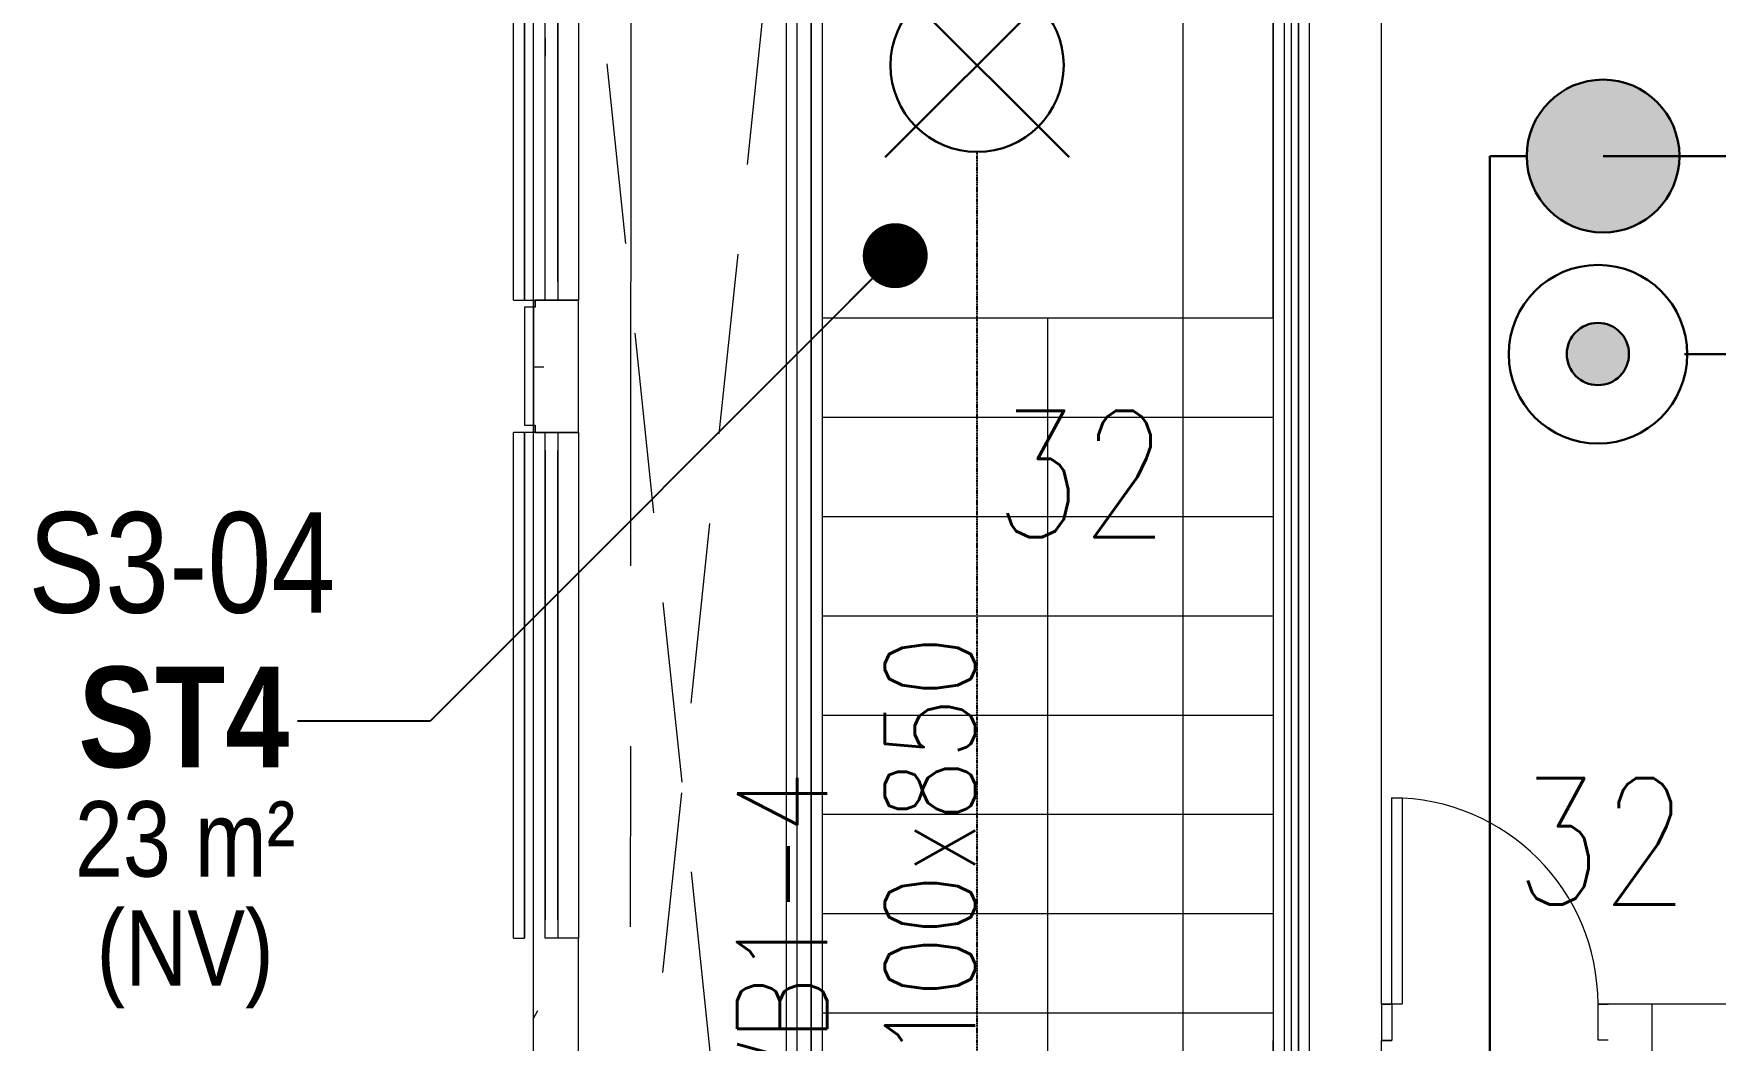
# Model space of a CAD drawing. Header units: millimetres. Extents: x -47219 to 440296, y -79832 to 7189.
# Drawn here: x -9203 to -4543, y -50125 to -47337 of the extents above; entities that cross this region are included whole.
import ezdxf

# ---------------------------------------------------------------- set-up
doc = ezdxf.new("R2010")
doc.units = ezdxf.units.MM
for name, pattern in [('BLK_2 - 3RD STOREY  LOWER ROOF PLAN-archi clean_25 SEPT 2024$0$1599_DB_A_BLK2_HQ_R21-3RD STOREY 230517$0$IDA - Hidden 2-1', [750, 500, -250]), ('BLK_2 - 3RD STOREY  LOWER ROOF PLAN-archi clean_25 SEPT 2024$0$IDA - Grid Line', [3500, 2000, -500, 500, -500]), ('BLK_2 - 3RD STOREY  LOWER ROOF PLAN-archi clean_25 SEPT 2024$0$IDA - Hidden 2-1', [750, 500, -250]), ('HIDDEN2', [4.7625, 3.175, -1.5875])]:
    doc.linetypes.add(name, pattern=pattern)
for name, color, linetype, lineweight in [('BLK_2 - 3RD STOREY  LOWER ROOF PLAN-archi clean_25 SEPT 2024$0$1599_DB_A_BLK2_HQ_R21-3RD STOREY 230517$0$A-_DETA----_ED-4', 8, 'BLK_2 - 3RD STOREY  LOWER ROOF PLAN-archi clean_25 SEPT 2024$0$1599_DB_A_BLK2_HQ_R21-3RD STOREY 230517$0$IDA - Hidden 2-1', 9), ('BLK_2 - 3RD STOREY  LOWER ROOF PLAN-archi clean_25 SEPT 2024$0$1599_DB_A_BLK2_HQ_R21-3RD STOREY 230517$0$A-_DOOR----_E', 8, 'Continuous', 9), ('BLK_2 - 3RD STOREY  LOWER ROOF PLAN-archi clean_25 SEPT 2024$0$1599_DB_A_BLK2_HQ_R21-3RD STOREY 230517$0$A-_GENM----_M', 8, 'Continuous', 9), ('BLK_2 - 3RD STOREY  LOWER ROOF PLAN-archi clean_25 SEPT 2024$0$1599_DB_A_BLK2_HQ_R21-3RD STOREY 230517$0$A-_HANR----_E3', 8, 'Continuous', 9), ('BLK_2 - 3RD STOREY  LOWER ROOF PLAN-archi clean_25 SEPT 2024$0$1599_DB_A_BLK2_HQ_R21-3RD STOREY 230517$0$A-_HANR----_E6', 8, 'Continuous', 9), ('BLK_2 - 3RD STOREY  LOWER ROOF PLAN-archi clean_25 SEPT 2024$0$1599_DB_A_BLK2_HQ_R21-3RD STOREY 230517$0$A-_WALL----_H-1', 8, 'Continuous', 9), ('BLK_2 - 3RD STOREY  LOWER ROOF PLAN-archi clean_25 SEPT 2024$0$1599_DB_A_BLK2_HQ_R21-3RD STOREY 230517$0$A-_WIND----_E', 8, 'Continuous', 9), ('BLK_2 - 3RD STOREY  LOWER ROOF PLAN-archi clean_25 SEPT 2024$0$1599_DB_A_BLK2_HQ_R21-3RD STOREY 230517$0$S-_COLN----_E', 8, 'Continuous', 9), ('BLK_2 - 3RD STOREY  LOWER ROOF PLAN-archi clean_25 SEPT 2024$0$A-_DETA----_ED-3', 8, 'BLK_2 - 3RD STOREY  LOWER ROOF PLAN-archi clean_25 SEPT 2024$0$IDA - Hidden 2-1', 9), ('BLK_2 - 3RD STOREY  LOWER ROOF PLAN-archi clean_25 SEPT 2024$0$A-_GENM----_M', 8, 'Continuous', 9), ('BLK_2 - 3RD STOREY  LOWER ROOF PLAN-archi clean_25 SEPT 2024$0$A-_HANR----_E3', 8, 'Continuous', 9), ('BLK_2 - 3RD STOREY  LOWER ROOF PLAN-archi clean_25 SEPT 2024$0$A-_HANR----_E6', 8, 'Continuous', 9), ('BLK_2 - 3RD STOREY  LOWER ROOF PLAN-archi clean_25 SEPT 2024$0$A-_WALL----_E', 8, 'Continuous', 9), ('BLK_2 - 3RD STOREY  LOWER ROOF PLAN-archi clean_25 SEPT 2024$0$A-_WIND----_E', 8, 'Continuous', 9), ('BLK_2 - 3RD STOREY  LOWER ROOF PLAN-archi clean_25 SEPT 2024$0$S-_ANOTGRID_E-1', 8, 'BLK_2 - 3RD STOREY  LOWER ROOF PLAN-archi clean_25 SEPT 2024$0$IDA - Grid Line', 9), ('M-_SPRKPICO_E-', 1, 'Continuous', 30), ('M-_SPRKPIEX_E-', 1, 'Continuous', 30), ('NW_BEAM AND COLUMN', 134, 'Continuous', 5), ('S-_LINE----_N-', 140, 'Continuous', 18), ('S-TEXT', 140, 'Continuous', 18)]:
    doc.layers.add(name, color=color, linetype=linetype, lineweight=lineweight)
for name, color, linetype in [('M-_FIRESPRK_T-', 7, 'Continuous'), ('M-_SPRKBEAM_E-', 12, 'HIDDEN2'), ('ROOMNAME', 7, 'Continuous')]:
    doc.layers.add(name, color=color, linetype=linetype)
doc.styles.add('BLK_2 - 3RD STOREY  LOWER ROOF PLAN_12 JUNE 2024$0$Arial Narrow_1', font='ARIALN.TTF', dxfattribs={"height": 500})
doc.styles.add('BLK_2 - 3RD STOREY  LOWER ROOF PLAN_12 JUNE 2024$0$Arial Narrow_2', font='ARIALN.TTF', dxfattribs={"height": 375})
doc.styles.add('BLK_2 - 3RD STOREY  LOWER ROOF PLAN_12 JUNE 2024$0$Arial Narrow_B_1', font='ARIALNB.TTF', dxfattribs={"height": 500})
doc.styles.add('RomanS_5', font='romans__.ttf', dxfattribs={"width": 0.8, "height": 250})
doc.styles.add('Simplex', font='SIMPLEX.shx', dxfattribs={"width": 0.8, "height": 2.5})
doc.styles.get("Standard").update_dxf_attribs({"font": 'arial.ttf'})
doc.dimstyles.new('ROOM', dxfattribs={"dimscale": 1000, "dimtxt": 0.18, "dimasz": 0.18, "dimexe": 0.18, "dimexo": 0.0625, "dimgap": 0.09, "dimtad": 0, "dimtih": 1, "dimtoh": 1, "dimdec": 0, "dimzin": 0, "dimdsep": 46, "dimtxsty": 'Standard', "dimblk": 'OBLIQUE', "dimcen": 0.09, "dimadec": 0, "dimazin": 0, "dimtfac": 1, "dimtdec": 0, "dimtofl": 0, "dimtmove": 0, "dimatfit": 3, "dimldrblk": 'DOT', "dimfxl": 1, "dimtolj": 1, "dimtzin": 0, "dimarcsym": 0})
pattern_1 = [(0, (-131307.08, -42727.71), (1016, 254), [83.82, -678.18, 83.82, -678.18, -4064]), (0, (-131307.08, -42727.71), (1016, 254), [-1524, 83.82, -1440.18, 83.82, -678.18, -1778]), (0, (-131307.08, -42727.71), (1016, 254), [-3810, 83.82, -424.18, 83.82, -1186.18]), (120, (-130926.08, -42600.71), (-727.9705, 752.8818), [83.82, -678.18, 83.82, -678.18, -4064]), (120, (-130926.08, -42600.71), (-727.9705, 752.8818), [-1524, 83.82, -1440.18, 83.82, -678.18, -1778]), (120, (-130926.08, -42600.71), (-727.9705, 752.8818), [-3810, 83.82, -424.18, 83.82, -1186.18]), (240, (-130799.08, -42092.71), (-288.0295, -1006.8818), [83.82, -678.18, 83.82, -678.18, -4064]), (240, (-130799.08, -42092.71), (-288.0295, -1006.8818), [-1524, 83.82, -1440.18, 83.82, -678.18, -1778]), (240, (-130799.08, -42092.71), (-288.0295, -1006.8818), [-3810, 83.82, -424.18, 83.82, -1186.18])]

# ---------------------------------------------------------------- blocks, each defined once
blk = doc.blocks.new('3rd Structure')
at = {"layer": 'NW_BEAM AND COLUMN', "color": 8}
for p, q in [((-36250, -79450), (-36250, 250)), ((-36250, -79450), (-36250, 250)), ((-34450, 250), (-34450, -79450)), ((-34150, 250), (-34150, -79450))]:
    blk.add_line(p, q, dxfattribs=at)
at = {"layer": 'S-TEXT', "color": 8, "insert": (-35685.8, -54089.1), "char_height": 250, "width": 2959.115, "attachment_point": 2, "rotation": 90, "line_spacing_factor": 0.983083, "style": 'RomanS_5'}
blk.add_mtext('2-4VB1-4\\P1800/2100x850', dxfattribs=at)
blk = doc.blocks.new('Under B spk')
for p, q in [((318.2, -318.2), (-318.2, 318.2)), ((318.2, 318.2), (-318.2, -318.2))]:
    blk.add_line(p, q)
blk.add_circle((0, 0), 300)
blk = doc.blocks.new('_Dot')
at = {"color": 0, "linetype": 'ByBlock', "lineweight": -2}
blk.add_line((-0.5, 0), (-1, 0), dxfattribs=at)
at = {"color": 0, "linetype": 'ByBlock', "const_width": 0.5}
blk.add_lwpolyline([(-0.25, 0, 1), (0.25, 0, 1)], format="xyb", close=True, dxfattribs=at)
blk = doc.blocks.new('_Oblique')
at = {"color": 0, "linetype": 'ByBlock', "lineweight": -2}
blk.add_line((-0.5, -0.5), (0.5, 0.5), dxfattribs=at)
blk = doc.blocks.new('fire0102')
h = blk.add_hatch(color=256)
h.dxf.hatch_style = 1
h.paths.add_polyline_path([(-105.8, 0, 1), (105.8, 0, 1)])
at = {"color": 0, "linetype": 'Continuous'}
blk.add_circle((0, 0), 105.8, dxfattribs=at)
blk = doc.blocks.new('ROYAL')
at = {"ltscale": 0.1}
h = blk.add_hatch(color=1, dxfattribs=at)
h.dxf.hatch_style = 1
h.paths.add_polyline_path([(16.96, 0.11, 1), (-17.09, 0.11, 1)])
at = {"layer": 'M-_SPRKPIEX_E-', "ltscale": 0.1}
for centre, radius in [((0, 0), 48.84), ((-0.07, 0.11), 17.02)]:
    blk.add_circle(centre, radius, dxfattribs=at)
blk = doc.blocks.new('BLK_2 - 3RD STOREY  LOWER ROOF PLAN-archi clean_25 SEPT 2024$0$1599_DB_A_BLK2_HQ_R21-3RD STOREY 230517$0$IDA - 2D Void - Line Type_IDA - Hidden 2-1-3668422-LINKVIEW_BLK2_3RD STOREY')
at = {"layer": 'BLK_2 - 3RD STOREY  LOWER ROOF PLAN-archi clean_25 SEPT 2024$0$1599_DB_A_BLK2_HQ_R21-3RD STOREY 230517$0$A-_DETA----_ED-4'}
for p, q in [((5500, -575), (0, 0)), ((0, -575), (5500, 0))]:
    blk.add_line(p, q, dxfattribs=at)
blk = doc.blocks.new('BLK_2 - 3RD STOREY  LOWER ROOF PLAN-archi clean_25 SEPT 2024$0$1599_DB_A_BLK2_HQ_R21-3RD STOREY 230517$0$Top Rail Type - Top Rail_Internal_-V19-LINKVIEW_BLK2_3RD STOREY')
at = {"layer": 'BLK_2 - 3RD STOREY  LOWER ROOF PLAN-archi clean_25 SEPT 2024$0$1599_DB_A_BLK2_HQ_R21-3RD STOREY 230517$0$A-_HANR----_E6'}
for p, q in [((-5749.3, -46874.7), (-5749.3, -47849.7)), ((-5709.3, -46874.7), (-5709.3, -47849.7)), ((-5749.3, -47849.7), (-5749.3, -51974.7)), ((-5709.3, -47849.7), (-5709.3, -51974.7))]:
    blk.add_line(p, q, dxfattribs=at)
blk = doc.blocks.new('BLK_2 - 3RD STOREY  LOWER ROOF PLAN-archi clean_25 SEPT 2024$0$1599_DB_A_BLK2_HQ_R21-3RD STOREY 230517$0$Top Rail Type - Top Rail_Internal_-3698194-LINKVIEW_BLK2_3RD STOREY')
at = {"layer": 'BLK_2 - 3RD STOREY  LOWER ROOF PLAN-archi clean_25 SEPT 2024$0$1599_DB_A_BLK2_HQ_R21-3RD STOREY 230517$0$A-_HANR----_E6'}
for p, q in [((-5749.3, -46880.5), (-5749.3, -47850.1)), ((-5709.3, -47850.1), (-5709.3, -46880.5)), ((-5749.3, -47855.5), (-5749.3, -48210.4)), ((-5709.3, -48210.4), (-5709.3, -47855.5)), ((-5749.3, -48210.4), (-5749.3, -51974.7)), ((-5709.3, -51974.7), (-5709.3, -48210.4))]:
    blk.add_line(p, q, dxfattribs=at)
blk = doc.blocks.new('BLK_2 - 3RD STOREY  LOWER ROOF PLAN-archi clean_25 SEPT 2024$0$1599_DB_A_BLK2_HQ_R21-3RD STOREY 230517$0$Railing - Railing-3698191-LINKVIEW_BLK2_3RD STOREY')
at = {"layer": 'BLK_2 - 3RD STOREY  LOWER ROOF PLAN-archi clean_25 SEPT 2024$0$1599_DB_A_BLK2_HQ_R21-3RD STOREY 230517$0$A-_HANR----_E3'}
for p, q in [((-5779.3, -46874.7), (-5779.3, -47849.7)), ((-5779.3, -47849.7), (-5779.3, -48199.7)), ((-5779.3, -48199.7), (-5779.3, -51974.7))]:
    blk.add_line(p, q, dxfattribs=at)
blk = doc.blocks.new('BLK_2 - 3RD STOREY  LOWER ROOF PLAN-archi clean_25 SEPT 2024$0$1599_DB_A_BLK2_HQ_R21-3RD STOREY 230517$0$Top Rail Type - Top Rail_Internal_-V13-LINKVIEW_BLK2_3RD STOREY')
at = {"layer": 'BLK_2 - 3RD STOREY  LOWER ROOF PLAN-archi clean_25 SEPT 2024$0$1599_DB_A_BLK2_HQ_R21-3RD STOREY 230517$0$A-_HANR----_E6'}
for p, q in [((-7099.3, -46874.7), (-7099.3, -47849.7)), ((-7059.3, -46874.7), (-7059.3, -47849.7)), ((-7099.3, -47849.7), (-7099.3, -51974.7)), ((-7059.3, -47849.7), (-7059.3, -51974.7))]:
    blk.add_line(p, q, dxfattribs=at)
blk = doc.blocks.new('BLK_2 - 3RD STOREY  LOWER ROOF PLAN-archi clean_25 SEPT 2024$0$1599_DB_A_BLK2_HQ_R21-3RD STOREY 230517$0$Top Rail Type - Top Rail_Internal_-3164345-LINKVIEW_BLK2_3RD STOREY')
at = {"layer": 'BLK_2 - 3RD STOREY  LOWER ROOF PLAN-archi clean_25 SEPT 2024$0$1599_DB_A_BLK2_HQ_R21-3RD STOREY 230517$0$A-_HANR----_E6'}
for p, q in [((-7099.3, -46880.5), (-7099.3, -47850.1)), ((-7059.3, -47850.1), (-7059.3, -46880.5)), ((-7099.3, -47855.5), (-7099.3, -48135.4)), ((-7059.3, -48135.4), (-7059.3, -47855.5)), ((-7099.3, -48135.4), (-7099.3, -51974.7)), ((-7059.3, -51974.7), (-7059.3, -48135.4))]:
    blk.add_line(p, q, dxfattribs=at)
blk = doc.blocks.new('BLK_2 - 3RD STOREY  LOWER ROOF PLAN-archi clean_25 SEPT 2024$0$1599_DB_A_BLK2_HQ_R21-3RD STOREY 230517$0$Railing - Railing-3164338-LINKVIEW_BLK2_3RD STOREY')
at = {"layer": 'BLK_2 - 3RD STOREY  LOWER ROOF PLAN-archi clean_25 SEPT 2024$0$1599_DB_A_BLK2_HQ_R21-3RD STOREY 230517$0$A-_HANR----_E3'}
for p, q in [((-7129.3, -46874.7), (-7129.3, -47849.7)), ((-7029.3, -46874.7), (-7029.3, -47849.7)), ((-7129.3, -47849.7), (-7129.3, -48124.7)), ((-7029.3, -47849.7), (-7029.3, -48124.7)), ((-7129.3, -48124.7), (-7129.3, -51974.7)), ((-7029.3, -48124.7), (-7029.3, -51974.7))]:
    blk.add_line(p, q, dxfattribs=at)
blk = doc.blocks.new('BLK_2 - 3RD STOREY  LOWER ROOF PLAN-archi clean_25 SEPT 2024$0$1599_DB_A_BLK2_HQ_R21-3RD STOREY 230517$0$Wall Motif - Type 1-3662952-LINKVIEW_BLK2_3RD STOREY')
at = {"layer": 'BLK_2 - 3RD STOREY  LOWER ROOF PLAN-archi clean_25 SEPT 2024$0$1599_DB_A_BLK2_HQ_R21-3RD STOREY 230517$0$A-_GENM----_M'}
for p, q in [((-575, 105), (825, 105)), ((-575, 105), (-575, 75)), ((825, 75), (825, 105)), ((825, 75), (-575, 75))]:
    blk.add_line(p, q, dxfattribs=at)
blk = doc.blocks.new('BLK_2 - 3RD STOREY  LOWER ROOF PLAN-archi clean_25 SEPT 2024$0$1599_DB_A_BLK2_HQ_R21-3RD STOREY 230517$0$IDA - Casement w Top Hung - 2 Panels - 1400L X 1500H - B2-AW02-3663580-LINKVIEW_BLK2_3RD STOREY')
at = {"layer": 'BLK_2 - 3RD STOREY  LOWER ROOF PLAN-archi clean_25 SEPT 2024$0$1599_DB_A_BLK2_HQ_R21-3RD STOREY 230517$0$A-_WIND----_E'}
for p, q in [((-700, 17.5), (700, 17.5)), ((-700, 17.5), (-700, -17.5)), ((700, 17.5), (700, -17.5)), ((700, -17.5), (-700, -17.5))]:
    blk.add_line(p, q, dxfattribs=at)
blk = doc.blocks.new('BLK_2 - 3RD STOREY  LOWER ROOF PLAN-archi clean_25 SEPT 2024$0$1599_DB_A_BLK2_HQ_R21-3RD STOREY 230517$0$IDA - Casement w Top Hung - 2 Panels - 1400L X 1500H - B2-AW02-3663579-LINKVIEW_BLK2_3RD STOREY')
at = {"layer": 'BLK_2 - 3RD STOREY  LOWER ROOF PLAN-archi clean_25 SEPT 2024$0$1599_DB_A_BLK2_HQ_R21-3RD STOREY 230517$0$A-_WIND----_E'}
for p, q in [((-700, 17.5), (700, 17.5)), ((-700, 17.5), (-700, -17.5)), ((700, 17.5), (700, -17.5)), ((700, -17.5), (-700, -17.5))]:
    blk.add_line(p, q, dxfattribs=at)
blk = doc.blocks.new('BLK_2 - 3RD STOREY  LOWER ROOF PLAN-archi clean_25 SEPT 2024$0$IDA - Casement w Top Hung - 2 Panels - 1400L X 1500H - B2-AW02-V3-BLK 2 3RD STOREY PLAN')
at = {"layer": 'BLK_2 - 3RD STOREY  LOWER ROOF PLAN-archi clean_25 SEPT 2024$0$A-_WIND----_E'}
for p, q in [((-700, 17.5), (700, 17.5)), ((-700, 17.5), (-700, -17.5)), ((-650, 17.5), (-615, 17.5)), ((-650, 17.5), (-25, 17.5)), ((-650, 17.5), (650, 17.5)), ((-650, 17.5), (650, 17.5)), ((-615, 17.5), (-35, 17.5)), ((-615, 17.5), (-60, 17.5)), ((-35, 17.5), (0, 17.5)), ((25, 17.5), (-24.9, 17.5)), ((0, 17.5), (35, 17.5)), ((25, 17.5), (650, 17.5)), ((35, 17.5), (615, 17.5)), ((60, 17.5), (615, 17.5)), ((615, 17.5), (650, 17.5)), ((700, 17.5), (700, -17.5)), ((700, -17.5), (-700, -17.5)), ((-615, -17.5), (-650, -17.5)), ((-25, -17.5), (-650, -17.5)), ((650, -17.5), (-650, -17.5)), ((-650, -17.5), (650, -17.5)), ((-35, -17.5), (-615, -17.5)), ((-60, -17.5), (-615, -17.5)), ((0, -17.5), (-35, -17.5)), ((25, -17.5), (-24.9, -17.5)), ((35, -17.5), (0, -17.5)), ((650, -17.5), (25, -17.5)), ((615, -17.5), (35, -17.5)), ((615, -17.5), (60, -17.5)), ((650, -17.5), (615, -17.5))]:
    blk.add_line(p, q, dxfattribs=at)
blk = doc.blocks.new('BLK_2 - 3RD STOREY  LOWER ROOF PLAN-archi clean_25 SEPT 2024$0$IDA - Casement w Top Hung - 2 Panels - 1400L X 1500H - B2-AW02-3663580-BLK 2 3RD STOREY PLAN')
at = {"layer": 'BLK_2 - 3RD STOREY  LOWER ROOF PLAN-archi clean_25 SEPT 2024$0$A-_WIND----_E'}
for p, q in [((-700, 17.5), (700, 17.5)), ((-700, 17.5), (-700, -17.5)), ((-615, 17.5), (-650, 17.5)), ((-650, 17.5), (-25, 17.5)), ((-650, 17.5), (650, 17.5)), ((650, 17.5), (-650, 17.5)), ((-35, 17.5), (-615, 17.5)), ((-615, 17.5), (-60, 17.5)), ((0, 17.5), (-35, 17.5)), ((-24.9, 17.5), (25, 17.5)), ((35, 17.5), (0, 17.5)), ((25, 17.5), (650, 17.5)), ((615, 17.5), (35, 17.5)), ((60, 17.5), (615, 17.5)), ((650, 17.5), (615, 17.5)), ((700, 17.5), (700, -17.5)), ((700, -17.5), (-700, -17.5)), ((-650, -17.5), (-615, -17.5)), ((-25, -17.5), (-650, -17.5)), ((650, -17.5), (-650, -17.5)), ((650, -17.5), (-650, -17.5)), ((-615, -17.5), (-35, -17.5)), ((-60, -17.5), (-615, -17.5)), ((-35, -17.5), (0, -17.5)), ((-24.9, -17.5), (25, -17.5)), ((0, -17.5), (35, -17.5)), ((650, -17.5), (25, -17.5)), ((35, -17.5), (615, -17.5)), ((615, -17.5), (60, -17.5)), ((615, -17.5), (650, -17.5))]:
    blk.add_line(p, q, dxfattribs=at)
blk = doc.blocks.new('BLK_2 - 3RD STOREY  LOWER ROOF PLAN-archi clean_25 SEPT 2024$0$Wall Motif - Type 1-3662952-BLK 2 3RD STOREY PLAN')
at = {"layer": 'BLK_2 - 3RD STOREY  LOWER ROOF PLAN-archi clean_25 SEPT 2024$0$A-_GENM----_M'}
for p, q in [((-575, 105), (825, 105)), ((-575, 105), (-575, 75)), ((-525, 105), (81.1, 105)), ((-481.1, 105), (125, 105)), ((-481.1, 105), (731.1, 105)), ((125, 105), (731.1, 105)), ((168.9, 105), (775, 105)), ((825, 75), (825, 105)), ((825, 75), (-575, 75)), ((81.1, 75), (-525, 75)), ((125, 75), (-481.1, 75)), ((731.1, 75), (-481.1, 75)), ((731.1, 75), (125, 75)), ((775, 75), (168.9, 75))]:
    blk.add_line(p, q, dxfattribs=at)
blk = doc.blocks.new('BLK_2 - 3RD STOREY  LOWER ROOF PLAN-archi clean_25 SEPT 2024$0$Wall Motif - Type 1-V9-BLK 2 3RD STOREY PLAN')
at = {"layer": 'BLK_2 - 3RD STOREY  LOWER ROOF PLAN-archi clean_25 SEPT 2024$0$A-_GENM----_M'}
for p, q in [((-575, 105), (825, 105)), ((-575, 105), (-575, 75)), ((-525, 105), (81.1, 105)), ((-481.1, 105), (125, 105)), ((-481.1, 105), (731.1, 105)), ((125, 105), (731.1, 105)), ((168.9, 105), (775, 105)), ((825, 75), (825, 105)), ((825, 75), (-575, 75)), ((81.1, 75), (-525, 75)), ((125, 75), (-481.1, 75)), ((731.1, 75), (-481.1, 75)), ((731.1, 75), (125, 75)), ((775, 75), (168.9, 75))]:
    blk.add_line(p, q, dxfattribs=at)
blk = doc.blocks.new('BLK_2 - 3RD STOREY  LOWER ROOF PLAN-archi clean_25 SEPT 2024$0$Railing - Railing-3164338-BLK 2 3RD STOREY PLAN')
at = {"layer": 'BLK_2 - 3RD STOREY  LOWER ROOF PLAN-archi clean_25 SEPT 2024$0$A-_HANR----_E3'}
for p, q in [((-7129.3, -46874.7), (-7129.3, -47849.7)), ((-7029.3, -46874.7), (-7029.3, -47849.7)), ((-7129.3, -47849.7), (-7129.3, -48124.7)), ((-7029.3, -47849.7), (-7029.3, -48124.7)), ((-7129.3, -48124.7), (-7129.3, -51974.7)), ((-7029.3, -48124.7), (-7029.3, -51974.7))]:
    blk.add_line(p, q, dxfattribs=at)
blk = doc.blocks.new('BLK_2 - 3RD STOREY  LOWER ROOF PLAN-archi clean_25 SEPT 2024$0$Top Rail Type - Top Rail_Internal_-3164345-BLK 2 3RD STOREY PLAN')
at = {"layer": 'BLK_2 - 3RD STOREY  LOWER ROOF PLAN-archi clean_25 SEPT 2024$0$A-_HANR----_E6'}
for p, q in [((-7099.3, -46880.5), (-7099.3, -47855.5)), ((-7059.3, -47855.5), (-7059.3, -46880.5)), ((-7099.3, -47855.5), (-7099.3, -48135.4)), ((-7059.3, -48135.4), (-7059.3, -47855.5)), ((-7099.3, -48135.4), (-7099.3, -51974.7)), ((-7059.3, -51974.7), (-7059.3, -48135.4))]:
    blk.add_line(p, q, dxfattribs=at)
blk = doc.blocks.new('BLK_2 - 3RD STOREY  LOWER ROOF PLAN-archi clean_25 SEPT 2024$0$Top Rail Type - Top Rail_Internal_-V24-BLK 2 3RD STOREY PLAN')
at = {"layer": 'BLK_2 - 3RD STOREY  LOWER ROOF PLAN-archi clean_25 SEPT 2024$0$A-_HANR----_E6'}
for p, q in [((-7099.3, -46874.7), (-7099.3, -47849.7)), ((-7059.3, -46874.7), (-7059.3, -47849.7)), ((-7099.3, -47849.7), (-7099.3, -51974.7)), ((-7059.3, -47849.7), (-7059.3, -51974.7))]:
    blk.add_line(p, q, dxfattribs=at)
blk = doc.blocks.new('BLK_2 - 3RD STOREY  LOWER ROOF PLAN-archi clean_25 SEPT 2024$0$Top Rail Type - Top Rail_Internal_-3698194-BLK 2 3RD STOREY PLAN')
at = {"layer": 'BLK_2 - 3RD STOREY  LOWER ROOF PLAN-archi clean_25 SEPT 2024$0$A-_HANR----_E6'}
for p, q in [((-5749.3, -46880.5), (-5749.3, -47855.5)), ((-5709.3, -47855.5), (-5709.3, -46880.5)), ((-5749.3, -47855.5), (-5749.3, -48210.4)), ((-5709.3, -48210.4), (-5709.3, -47855.5)), ((-5749.3, -48210.4), (-5749.3, -51974.7)), ((-5709.3, -51974.7), (-5709.3, -48210.4))]:
    blk.add_line(p, q, dxfattribs=at)
blk = doc.blocks.new('BLK_2 - 3RD STOREY  LOWER ROOF PLAN-archi clean_25 SEPT 2024$0$Top Rail Type - Top Rail_Internal_-V29-BLK 2 3RD STOREY PLAN')
at = {"layer": 'BLK_2 - 3RD STOREY  LOWER ROOF PLAN-archi clean_25 SEPT 2024$0$A-_HANR----_E6'}
for p, q in [((-5749.3, -46874.7), (-5749.3, -47849.7)), ((-5709.3, -46874.7), (-5709.3, -47849.7)), ((-5749.3, -47849.7), (-5749.3, -51974.7)), ((-5709.3, -47849.7), (-5709.3, -51974.7))]:
    blk.add_line(p, q, dxfattribs=at)
blk = doc.blocks.new('BLK_2 - 3RD STOREY  LOWER ROOF PLAN-archi clean_25 SEPT 2024$0$IDA - 2D Void - Line Type_IDA - Hidden 2-1-3668422-BLK 2 3RD STOREY PLAN')
at = {"layer": 'BLK_2 - 3RD STOREY  LOWER ROOF PLAN-archi clean_25 SEPT 2024$0$A-_DETA----_ED-3'}
for p, q in [((5500, -575), (0, 0)), ((0, -575), (5500, 0))]:
    blk.add_line(p, q, dxfattribs=at)
blk = doc.blocks.new('BLK_2 - 3RD STOREY  LOWER ROOF PLAN-archi clean_25 SEPT 2024$0$dfd')
at = {"layer": 'BLK_2 - 3RD STOREY  LOWER ROOF PLAN-archi clean_25 SEPT 2024$0$1599_DB_A_BLK2_HQ_R21-3RD STOREY 230517$0$A-_DOOR----_E'}
for p, q in [((-197203.7, -88305.2), (-197203.7, -88205.2)), ((-197203.7, -88205.2), (-197175.2, -88205.2)), ((-197175.2, -88305.2), (-197203.7, -88305.2))]:
    blk.add_line(p, q, dxfattribs=at)
at = {"layer": 'BLK_2 - 3RD STOREY  LOWER ROOF PLAN-archi clean_25 SEPT 2024$0$1599_DB_A_BLK2_HQ_R21-3RD STOREY 230517$0$S-_COLN----_E'}
for p, q in [((-197053.9, -88205.2), (-197203.7, -88205.2)), ((-188803.9, -88205.2), (-197053.9, -88205.2)), ((-197053.9, -92105.2), (-197053.9, -88205.2))]:
    blk.add_line(p, q, dxfattribs=at)
blk = doc.blocks.new('BLK_2 - 3RD STOREY  LOWER ROOF PLAN-archi clean_25 SEPT 2024')
at = {"layer": 'BLK_2 - 3RD STOREY  LOWER ROOF PLAN-archi clean_25 SEPT 2024$0$1599_DB_A_BLK2_HQ_R21-3RD STOREY 230517$0$A-_WALL----_H-1'}
h = blk.add_hatch(dxfattribs=at)
h.set_pattern_fill('FP_2', color=256, style=0, pattern_type=2)
h.set_pattern_definition(pattern_1)
h.paths.add_polyline_path([(-139131.4, -92935.7), (-139011.4, -92935.7), (-139011.4, -92569), (-139131.4, -92569), (-139131.4, -92589), (-139136.4, -92589), (-139136.4, -92915.7), (-139131.4, -92915.7)], flags=0)
at = {"layer": 'BLK_2 - 3RD STOREY  LOWER ROOF PLAN-archi clean_25 SEPT 2024$0$A-_WALL----_E'}
h = blk.add_hatch(dxfattribs=at)
h.set_pattern_fill('FP_2', color=256, style=0, pattern_type=2)
h.set_pattern_definition([(0, (0, 0), (1016, 254), [83.82, -678.18, 83.82, -678.18, -4064]), (0, (0, 0), (1016, 254), [-1524, 83.82, -1440.18, 83.82, -678.18, -1778]), (0, (0, 0), (1016, 254), [-3810, 83.82, -424.18, 83.82, -1186.18]), (120, (381, 127), (-727.97045, 752.8818), [83.82, -678.18, 83.82, -678.18, -4064]), (120, (381, 127), (-727.97045, 752.8818), [-1524, 83.82, -1440.18, 83.82, -678.18, -1778]), (120, (381, 127), (-727.97045, 752.8818), [-3810, 83.82, -424.18, 83.82, -1186.18]), (240, (508, 635), (-288.02955, -1006.8818), [83.82, -678.18, 83.82, -678.18, -4064]), (240, (508, 635), (-288.02955, -1006.8818), [-1524, 83.82, -1440.18, 83.82, -678.18, -1778]), (240, (508, 635), (-288.02955, -1006.8818), [-3810, 83.82, -424.18, 83.82, -1186.18])])
h.paths.add_polyline_path([(-139131.4, -94702.4), (-139011.4, -94702.4), (-139011.4, -94335.7), (-139131.4, -94335.7), (-139131.4, -94355.7), (-139136.4, -94355.7), (-139136.4, -94682.4), (-139131.4, -94682.4)])
h.paths.add_polyline_path([(-139131.4, -92935.7), (-139011.4, -92935.7), (-139011.4, -92569), (-139131.4, -92569), (-139131.4, -92589), (-139136.4, -92589), (-139136.4, -92915.7), (-139131.4, -92915.7)])
h.paths.add_polyline_path([(-139131.4, -91169), (-139011.4, -91168), (-139011.4, -90802.4), (-139131.4, -90802.4), (-139131.4, -90822.4), (-139136.4, -90822.4), (-139136.4, -91149), (-139131.4, -91149), (-139131.4, -91168)])
h.paths.add_polyline_path([(-139104.1, -88902.4), (-139011.4, -88902.4), (-139011.4, -88602.4), (-139131.4, -88602.4), (-139131.4, -88622.4), (-139136.4, -88622.4), (-139136.4, -88882.4), (-139131.4, -88882.4), (-139131.4, -88902.4)])
h.paths.add_polyline_path([(-139069.1, -87202.4), (-139011.4, -87202.4), (-139011.4, -85352.4), (-139136.4, -85352.4), (-139136.4, -85735.7), (-139131.4, -85735.7), (-139131.4, -85755.7), (-139136.4, -85755.7), (-139136.4, -87182.4), (-139131.4, -87182.4), (-139131.4, -87202.4), (-139104.1, -87202.4)])
h = blk.add_hatch(dxfattribs=at)
h.set_pattern_fill('FP_2', color=256, style=0, pattern_type=2)
h.set_pattern_definition(pattern_1)
h.paths.add_polyline_path([(-139069.1, -91169), (-139011.4, -91169), (-139011.4, -90802.4), (-139131.4, -90802.4), (-139131.4, -90822.4), (-139136.4, -90822.4), (-139136.4, -91149), (-139131.4, -91149), (-139131.4, -91169), (-139104.1, -91169)], flags=0)
for p, q in [((-136786.4, -92752.4), (-136786.4, -85352.4)), ((-136786.4, -92752.4), (-136786.4, -85452.4)), ((-136986.4, -85552.4), (-136986.4, -94702.4)), ((-136986.4, -85552.4), (-136986.4, -94702.4)), ((-136986.4, -89252.4), (-136986.4, -94702.4)), ((-139161.4, -90802.4), (-139161.4, -89402.4)), ((-139161.4, -90802.4), (-139161.4, -89402.4)), ((-139011.4, -89402.4), (-139011.4, -90802.4)), ((-139011.4, -89402.4), (-139011.4, -90802.4)), ((-138336.4, -89602.4), (-138336.4, -90852.4)), ((-137086.4, -90852.4), (-137086.4, -89602.4)), ((-139161.4, -90802.4), (-139131.4, -90802.4)), ((-139161.4, -90802.4), (-139131.4, -90802.4)), ((-139161.4, -90822.4), (-139161.4, -91149)), ((-139131.4, -90822.4), (-139161.4, -90822.4)), ((-139131.4, -90822.4), (-139161.4, -90822.4)), ((-139161.4, -90822.4), (-139161.4, -91149)), ((-139136.4, -90802.4), (-139136.4, -90822.4)), ((-139136.4, -90802.4), (-139136.4, -90822.4)), ((-139136.4, -90822.4), (-139136.4, -91149)), ((-139136.4, -90822.4), (-139136.4, -91149)), ((-139136.4, -90822.4), (-139136.4, -91149)), ((-139131.4, -90802.4), (-139131.4, -90822.4)), ((-139104.1, -90802.4), (-139131.4, -90802.4)), ((-139011.4, -90802.4), (-139131.4, -90802.4)), ((-139131.4, -90802.4), (-139131.4, -90822.4)), ((-139131.4, -90802.4), (-139011.4, -90802.4)), ((-139011.4, -90802.4), (-139069.1, -90802.4)), ((-139011.4, -91169), (-139011.4, -90802.4)), ((-139011.4, -91169), (-139011.4, -90802.4)), ((-137086.4, -90852.4), (-138336.4, -90852.4)), ((-137086.4, -90852.4), (-138336.4, -90852.4)), ((-138336.4, -90852.4), (-138336.4, -91127.4)), ((-137711.4, -90852.4), (-137711.4, -91127.4)), ((-137711.4, -90852.4), (-137711.4, -91127.4)), ((-137086.4, -90852.4), (-137086.4, -91127.4)), ((-139161.4, -91149), (-139131.4, -91149)), ((-139161.4, -91149), (-139131.4, -91149)), ((-139136.4, -91149), (-139136.4, -91169)), ((-139136.4, -91149), (-139136.4, -91169)), ((-139131.4, -91149), (-139131.4, -91169)), ((-139131.4, -91149), (-139131.4, -91169)), ((-137086.4, -91127.4), (-138336.4, -91127.4)), ((-138336.4, -91127.4), (-138336.4, -91402.4)), ((-137086.4, -91127.4), (-138336.4, -91127.4)), ((-137711.4, -91127.4), (-137711.4, -91402.4)), ((-137711.4, -91127.4), (-137711.4, -91402.4)), ((-137086.4, -91127.4), (-137086.4, -91402.4)), ((-139161.4, -92569), (-139161.4, -91169)), ((-139131.4, -91169), (-139161.4, -91169)), ((-139131.4, -91169), (-139161.4, -91169)), ((-139161.4, -92569), (-139161.4, -91169)), ((-139131.4, -91169), (-139104.1, -91169)), ((-139131.4, -91169), (-139011.4, -91169)), ((-139011.4, -91169), (-139131.4, -91169)), ((-139069.1, -91169), (-139011.4, -91169)), ((-139011.4, -91169), (-139011.4, -92569)), ((-139011.4, -91169), (-139011.4, -92569)), ((-137086.4, -91402.4), (-138336.4, -91402.4)), ((-138336.4, -91402.4), (-138336.4, -91677.4)), ((-137086.4, -91402.4), (-138336.4, -91402.4)), ((-137711.4, -91402.4), (-137711.4, -91677.4)), ((-137711.4, -91402.4), (-137711.4, -91677.4)), ((-137086.4, -91402.4), (-137086.4, -91677.4)), ((-137086.4, -91677.4), (-138336.4, -91677.4)), ((-138336.4, -91677.4), (-138336.4, -91952.4)), ((-137086.4, -91677.4), (-138336.4, -91677.4)), ((-137711.4, -91677.4), (-137711.4, -91952.4)), ((-137711.4, -91677.4), (-137711.4, -91952.4)), ((-137086.4, -91677.4), (-137086.4, -91952.4)), ((-137086.4, -91952.4), (-138336.4, -91952.4)), ((-138336.4, -91952.4), (-138336.4, -92227.4)), ((-137086.4, -91952.4), (-138336.4, -91952.4)), ((-137711.4, -91952.4), (-137711.4, -92227.4)), ((-137711.4, -91952.4), (-137711.4, -92227.4)), ((-137086.4, -91952.4), (-137086.4, -92227.4)), ((-136757.8, -92180.8), (-136729.2, -92180.8)), ((-136757.8, -92752.4), (-136757.8, -92180.8)), ((-136729.2, -92180.8), (-136729.2, -92752.4)), ((-137086.4, -92227.4), (-138336.4, -92227.4)), ((-138336.4, -92227.4), (-138336.4, -92502.4)), ((-137086.4, -92227.4), (-138336.4, -92227.4)), ((-137711.4, -92227.4), (-137711.4, -92502.4)), ((-137711.4, -92227.4), (-137711.4, -92502.4)), ((-137086.4, -92227.4), (-137086.4, -92502.4)), ((-137086.4, -92502.4), (-138336.4, -92502.4)), ((-138336.4, -92502.4), (-138336.4, -92777.4)), ((-137086.4, -92502.4), (-138336.4, -92502.4)), ((-137711.4, -92502.4), (-137711.4, -92777.4)), ((-137711.4, -92502.4), (-137711.4, -92777.4)), ((-137086.4, -92502.4), (-137086.4, -92777.4)), ((-139011.4, -92569), (-139069.1, -92569)), ((-139011.4, -92935.7), (-139011.4, -92569)), ((-137086.4, -92777.4), (-138336.4, -92777.4)), ((-138336.4, -92777.4), (-138336.4, -93052.4)), ((-137086.4, -92777.4), (-138336.4, -92777.4)), ((-137711.4, -92777.4), (-137711.4, -93052.4)), ((-137711.4, -92777.4), (-137711.4, -93052.4)), ((-137086.4, -92777.4), (-137086.4, -93052.4)), ((-136786.4, -92752.4), (-136786.4, -92852.4)), ((-136729.2, -92752.4), (-136786.4, -92752.4)), ((-136786.4, -92752.4), (-136757.8, -92752.4)), ((-136729.2, -92752.4), (-136757.8, -92752.4)), ((-136757.8, -92752.4), (-136757.8, -92852.4)), ((-137086.4, -94502.4), (-137086.4, -92852.4)), ((-136786.4, -92852.4), (-136757.8, -92852.4)), ((-136786.4, -94502.4), (-136786.4, -92852.4)), ((-136757.8, -92852.4), (-136786.4, -92852.4))]:
    blk.add_line(p, q, dxfattribs=at)
blk.add_arc((-136757.8, -92752.4), 571.6, 0, 90, dxfattribs=at)
at = {"layer": 'BLK_2 - 3RD STOREY  LOWER ROOF PLAN-archi clean_25 SEPT 2024$0$S-_ANOTGRID_E-1'}
blk.add_line((-138834.4, -37038.2), (-138886.4, -122559.3), dxfattribs=at)
at = {"layer": 'BLK_2 - 3RD STOREY  LOWER ROOF PLAN-archi clean_25 SEPT 2024$0$A-_WALL----_E'}
for name, p in [('BLK_2 - 3RD STOREY  LOWER ROOF PLAN-archi clean_25 SEPT 2024$0$1599_DB_A_BLK2_HQ_R21-3RD STOREY 230517$0$Railing - Railing-3164338-LINKVIEW_BLK2_3RD STOREY', (-131307.1, -42727.7)), ('BLK_2 - 3RD STOREY  LOWER ROOF PLAN-archi clean_25 SEPT 2024$0$Railing - Railing-3164338-BLK 2 3RD STOREY PLAN', (-131307.1, -42727.7)), ('BLK_2 - 3RD STOREY  LOWER ROOF PLAN-archi clean_25 SEPT 2024$0$1599_DB_A_BLK2_HQ_R21-3RD STOREY 230517$0$Top Rail Type - Top Rail_Internal_-V13-LINKVIEW_BLK2_3RD STOREY', (-131307.1, -42727.7)), ('BLK_2 - 3RD STOREY  LOWER ROOF PLAN-archi clean_25 SEPT 2024$0$1599_DB_A_BLK2_HQ_R21-3RD STOREY 230517$0$Top Rail Type - Top Rail_Internal_-3164345-LINKVIEW_BLK2_3RD STOREY', (-131307.1, -42727.7)), ('BLK_2 - 3RD STOREY  LOWER ROOF PLAN-archi clean_25 SEPT 2024$0$Top Rail Type - Top Rail_Internal_-3164345-BLK 2 3RD STOREY PLAN', (-131307.1, -42727.7)), ('BLK_2 - 3RD STOREY  LOWER ROOF PLAN-archi clean_25 SEPT 2024$0$Top Rail Type - Top Rail_Internal_-V24-BLK 2 3RD STOREY PLAN', (-131307.1, -42727.7)), ('BLK_2 - 3RD STOREY  LOWER ROOF PLAN-archi clean_25 SEPT 2024$0$1599_DB_A_BLK2_HQ_R21-3RD STOREY 230517$0$Railing - Railing-3698191-LINKVIEW_BLK2_3RD STOREY', (-131307.1, -42727.7)), ('BLK_2 - 3RD STOREY  LOWER ROOF PLAN-archi clean_25 SEPT 2024$0$1599_DB_A_BLK2_HQ_R21-3RD STOREY 230517$0$Top Rail Type - Top Rail_Internal_-V19-LINKVIEW_BLK2_3RD STOREY', (-131307.1, -42727.7)), ('BLK_2 - 3RD STOREY  LOWER ROOF PLAN-archi clean_25 SEPT 2024$0$1599_DB_A_BLK2_HQ_R21-3RD STOREY 230517$0$Top Rail Type - Top Rail_Internal_-3698194-LINKVIEW_BLK2_3RD STOREY', (-131307.1, -42727.7)), ('BLK_2 - 3RD STOREY  LOWER ROOF PLAN-archi clean_25 SEPT 2024$0$Top Rail Type - Top Rail_Internal_-3698194-BLK 2 3RD STOREY PLAN', (-131307.1, -42727.7)), ('BLK_2 - 3RD STOREY  LOWER ROOF PLAN-archi clean_25 SEPT 2024$0$Top Rail Type - Top Rail_Internal_-V29-BLK 2 3RD STOREY PLAN', (-131307.1, -42727.7)), ('BLK_2 - 3RD STOREY  LOWER ROOF PLAN-archi clean_25 SEPT 2024$0$dfd', (61017.5, -4547.1))]:
    blk.add_blockref(name, p, dxfattribs=at)
for name, p, rotation in [('BLK_2 - 3RD STOREY  LOWER ROOF PLAN-archi clean_25 SEPT 2024$0$1599_DB_A_BLK2_HQ_R21-3RD STOREY 230517$0$Wall Motif - Type 1-3662952-LINKVIEW_BLK2_3RD STOREY', (-139086.4, -90227.4), 90), ('BLK_2 - 3RD STOREY  LOWER ROOF PLAN-archi clean_25 SEPT 2024$0$Wall Motif - Type 1-V9-BLK 2 3RD STOREY PLAN', (-139086.4, -90227.4), 90), ('BLK_2 - 3RD STOREY  LOWER ROOF PLAN-archi clean_25 SEPT 2024$0$1599_DB_A_BLK2_HQ_R21-3RD STOREY 230517$0$IDA - Casement w Top Hung - 2 Panels - 1400L X 1500H - B2-AW02-3663579-LINKVIEW_BLK2_3RD STOREY', (-139086.6, -90102.4), 90), ('BLK_2 - 3RD STOREY  LOWER ROOF PLAN-archi clean_25 SEPT 2024$0$IDA - Casement w Top Hung - 2 Panels - 1400L X 1500H - B2-AW02-V3-BLK 2 3RD STOREY PLAN', (-139086.6, -90102.4), 90), ('BLK_2 - 3RD STOREY  LOWER ROOF PLAN-archi clean_25 SEPT 2024$0$1599_DB_A_BLK2_HQ_R21-3RD STOREY 230517$0$IDA - 2D Void - Line Type_IDA - Hidden 2-1-3668422-LINKVIEW_BLK2_3RD STOREY', (-138436.4, -89402.4), 270), ('BLK_2 - 3RD STOREY  LOWER ROOF PLAN-archi clean_25 SEPT 2024$0$IDA - 2D Void - Line Type_IDA - Hidden 2-1-3668422-BLK 2 3RD STOREY PLAN', (-138436.4, -89402.4), 270), ('BLK_2 - 3RD STOREY  LOWER ROOF PLAN-archi clean_25 SEPT 2024$0$1599_DB_A_BLK2_HQ_R21-3RD STOREY 230517$0$Wall Motif - Type 1-3662952-LINKVIEW_BLK2_3RD STOREY', (-139086.4, -91994), 90), ('BLK_2 - 3RD STOREY  LOWER ROOF PLAN-archi clean_25 SEPT 2024$0$Wall Motif - Type 1-3662952-BLK 2 3RD STOREY PLAN', (-139086.4, -91994), 90), ('BLK_2 - 3RD STOREY  LOWER ROOF PLAN-archi clean_25 SEPT 2024$0$1599_DB_A_BLK2_HQ_R21-3RD STOREY 230517$0$IDA - Casement w Top Hung - 2 Panels - 1400L X 1500H - B2-AW02-3663580-LINKVIEW_BLK2_3RD STOREY', (-139086.6, -91869), 270), ('BLK_2 - 3RD STOREY  LOWER ROOF PLAN-archi clean_25 SEPT 2024$0$IDA - Casement w Top Hung - 2 Panels - 1400L X 1500H - B2-AW02-3663580-BLK 2 3RD STOREY PLAN', (-139086.6, -91869), 270)]:
    blk.add_blockref(name, p, dxfattribs=dict(at, rotation=rotation))

msp = doc.modelspace()

# ---------------------------------------------------------------- linework, layer by layer
at = {"layer": 'M-_SPRKBEAM_E-'}
msp.add_line((-6588.3, -50184.7), (-6588.3, -47664.7), dxfattribs=at)
at = {"layer": 'M-_SPRKPIEX_E-'}
for p, q in [((-5167.8, -47676), (-5065.4, -47676)), ((-5167.8, -50684.7), (-5167.8, -47676)), ((-4853.8, -47676), (4583.8, -47676)), ((-4627.7, -48224.7), (-2107.7, -48224.7))]:
    msp.add_line(p, q, dxfattribs=at)

# ---------------------------------------------------------------- block references
at = {"layer": 'M-_SPRKPICO_E-', "xscale": 2, "yscale": 2, "zscale": 2, "rotation": 270}
msp.add_blockref('fire0102', (-4853.8, -47676), dxfattribs=at)
at = {"layer": 'M-_SPRKPIEX_E-'}
msp.add_blockref('BLK_2 - 3RD STOREY  LOWER ROOF PLAN-archi clean_25 SEPT 2024', (131318.5, 42727.7), dxfattribs=at)
for name, p, xscale, yscale, zscale in [('Under B spk', (-6588.3, -47424.7), 0.8, 0.8, 0.8), ('ROYAL', (-4867.7, -48224.7), 5.0625, 5.0625, 5.0625)]:
    msp.add_blockref(name, p, dxfattribs=dict(at, xscale=xscale, yscale=yscale, zscale=zscale))
at = {"layer": 'S-_LINE----_N-'}
msp.add_blockref('3rd Structure', (28432.1, 3975.3), dxfattribs=at)

# ---------------------------------------------------------------- texts
at = {"layer": 'M-_FIRESPRK_T-', "style": 'Simplex', "width": 0.8}
for p in [(-6540, -48731.3), (-5098.2, -49748.5)]:
    msp.add_text('32', height=350, dxfattribs=at).set_placement(p)
at = {"layer": 'ROOMNAME', "attachment_point": 1}
for s, insert, char_height, width, style in [('S3-04', (-9217.4, -48662.2), 278.33, 1071.031, 'BLK_2 - 3RD STOREY  LOWER ROOF PLAN_12 JUNE 2024$0$Arial Narrow_1'), ('ST4', (-9078.9, -49089.9), 278.33, 736.334, 'BLK_2 - 3RD STOREY  LOWER ROOF PLAN_12 JUNE 2024$0$Arial Narrow_B_1'), ('23 m²', (-9088.6, -49462.5), 208.75, 758.647, 'BLK_2 - 3RD STOREY  LOWER ROOF PLAN_12 JUNE 2024$0$Arial Narrow_2'), ('(NV)', (-9028.8, -49764.8), 208.75, 613.612, 'BLK_2 - 3RD STOREY  LOWER ROOF PLAN_12 JUNE 2024$0$Arial Narrow_2')]:
    msp.add_mtext(s, dxfattribs=dict(at, insert=insert, char_height=char_height, width=width, style=style))

# ---------------------------------------------------------------- leaders
at = {"layer": 'ROOMNAME'}
msp.add_leader([(-6815.3, -47951.8), (-8104.5, -49240.9), (-8471.5, -49240.9)], dimstyle='ROOM', override={"dimgap": 0.09, "dimtad": 0}, dxfattribs=at)

doc.saveas('drawing.dxf')
